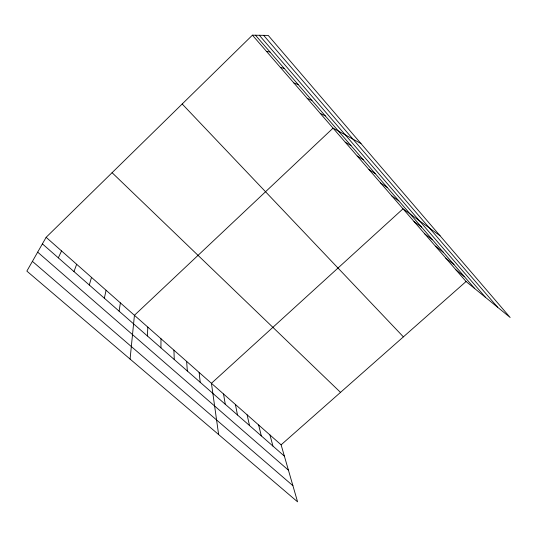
<?xml version="1.0" encoding="UTF-8"?>
<svg xmlns="http://www.w3.org/2000/svg" width="537" height="537" viewBox="0 0 537 537"><rect width="100%" height="100%" fill="white"/><g stroke="black" fill="none" stroke-linecap="round" stroke-linejoin="round"><path stroke-width="0.81" d="M160.939 347.855L160.986 338.746M147.386 335.961L147.823 327.12M130.082 359.078L134.431 315.293L333.054 128.135L360.998 143.587M119.1 311.151L120.389 302.895M104.339 298.21L106.084 290.262M89.296 285.013L91.512 277.394M73.965 271.568L76.67 264.285M58.332 257.854L61.547 250.933M46.135 237.32L26.85 271.098L297.572 501.833L281.113 444.831L46.135 237.32L252.43 35.167L268.218 35.415L510.15 317.481L466.069 281.516L252.43 35.167M281.113 444.831L466.069 281.516M266.533 51.424L270.017 52.015M280.361 67.367L284.268 68.481M293.92 83L298.23 84.618M307.211 98.338L311.916 100.432M320.253 113.374L325.328 115.932M345.244 142.191L351.01 145.608M357.219 155.999L363.301 159.811M368.973 169.558L375.37 173.76M380.525 182.875L387.217 187.447M391.876 195.958L398.85 200.892M440.058 235.763L403.025 208.819L211.437 383.297L218.626 434.547M413.987 221.459L421.491 227.057M424.754 233.877L432.52 239.797M435.346 246.087L443.354 252.316M445.757 258.096L454 264.62M455.994 269.903L464.458 276.709M32.408 261.365L292.913 485.69M37.677 252.142L288.429 470.177M42.396 243.879L284.368 456.108M112.085 172.699L340.518 392.379M182.191 103.997L403.381 336.867M259.324 35.274L485.602 297.458M255.478 35.214L474.748 288.597M263.64 35.341L497.611 307.251M269.963 434.983L272.937 446.079M258.633 424.982L261.318 435.89M247.121 414.819L249.504 425.532M235.421 404.482L237.495 414.994M223.526 393.977L225.278 404.28M199.14 372.443L200.207 382.29M186.634 361.401L187.346 371.013M173.921 350.171L174.263 359.535"/></g></svg>
